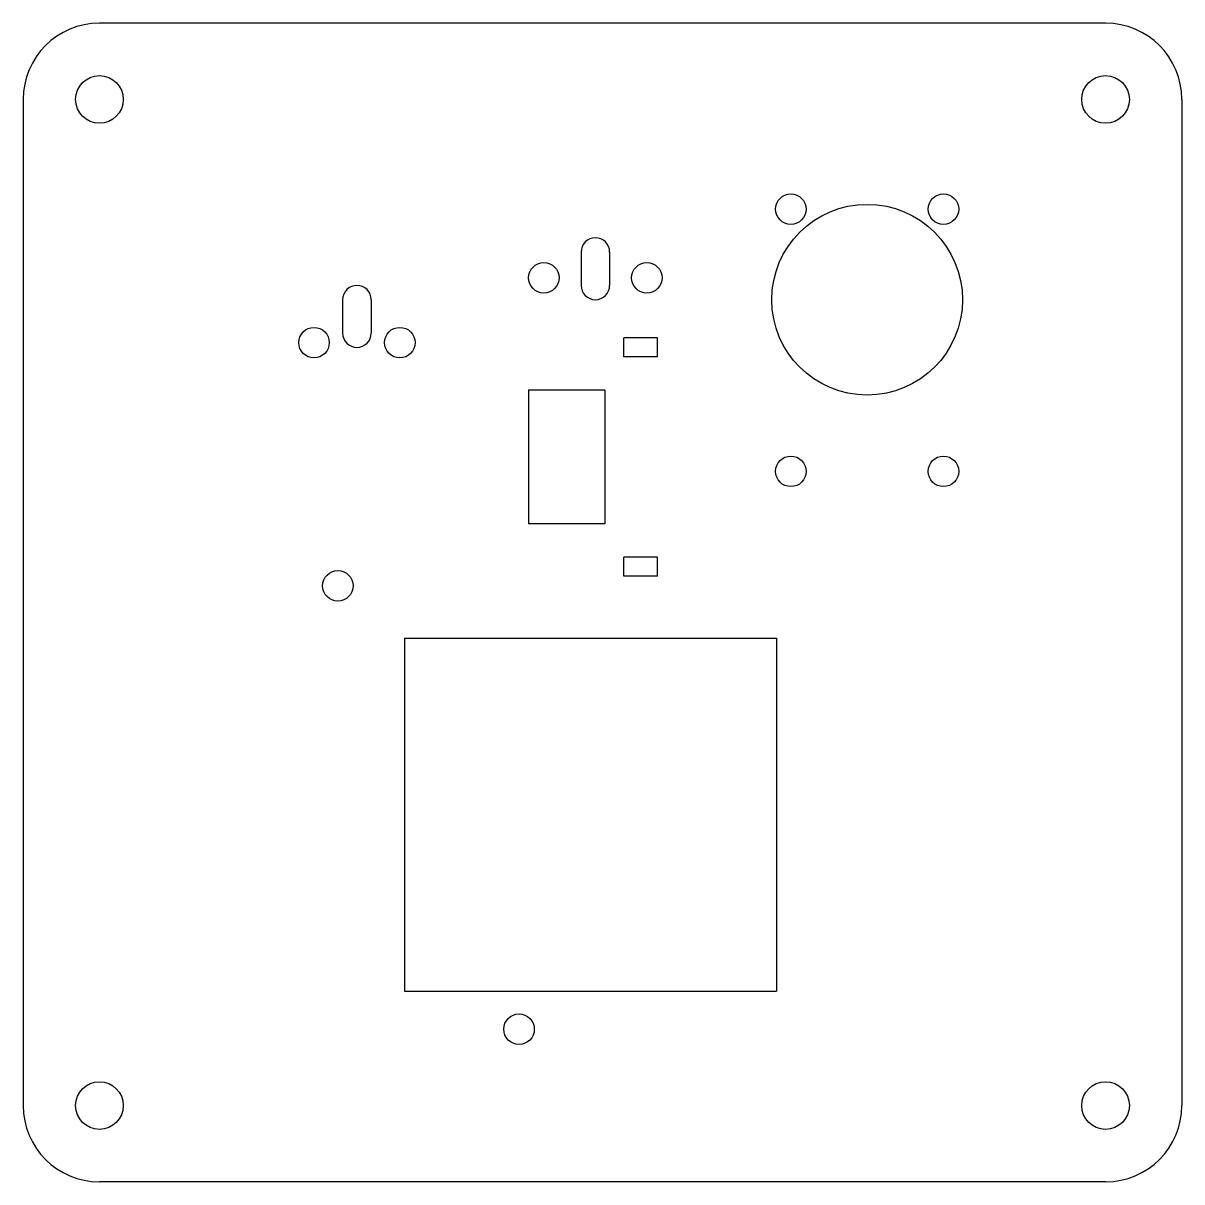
# Model space of a CAD drawing. Extents: x -61 to 61, y -61 to 61.
import ezdxf

# ---------------------------------------------------------------- set-up
doc = ezdxf.new("R2010")
doc.units = 0
doc.header["$MEASUREMENT"] = 0
doc.layers.add('MODELSKETCH_VISIBLE', color=7, linetype='CONTINUOUS')

msp = doc.modelspace()

# ---------------------------------------------------------------- linework, layer by layer
at = {"layer": 'MODELSKETCH_VISIBLE'}
for p, q in [((52.75, 60.75), (-52.75, 60.75)), ((-60.75, 52.75), (-60.75, -52.75)), ((60.75, 52.75), (60.75, -52.75)), ((-2.25, 36.75), (-2.25, 33.25)), ((0.75, 36.75), (0.75, 33.25)), ((-27.25, 31.75), (-27.25, 28.25)), ((-24.25, 31.75), (-24.25, 28.25)), ((5.75, 27.75), (2.25, 27.75)), ((2.25, 25.75), (2.25, 27.75)), ((5.75, 25.75), (5.75, 27.75)), ((5.75, 25.75), (2.25, 25.75)), ((-7.75, 22.25), (-7.75, 8.25)), ((0.25, 22.25), (-7.75, 22.25)), ((0.25, 22.25), (0.25, 8.25)), ((0.25, 8.25), (-7.75, 8.25)), ((5.75, 4.75), (2.25, 4.75)), ((2.25, 2.75), (2.25, 4.75)), ((5.75, 2.75), (5.75, 4.75)), ((5.75, 2.75), (2.25, 2.75)), ((-20.75, -3.75), (-20.75, -40.75)), ((-20.75, -3.75), (18.25, -3.75)), ((18.25, -3.75), (18.25, -40.75)), ((-20.75, -40.75), (18.25, -40.75)), ((52.75, -60.75), (-52.75, -60.75))]:
    msp.add_line(p, q, dxfattribs=at)
for centre, radius in [((-52.75, 52.75), 2.5), ((52.75, 52.75), 2.5), ((19.75, 41.25), 1.6), ((35.75, 41.25), 1.6), ((27.75, 31.75), 10), ((-6.15, 34.05), 1.6), ((4.65, 34.05), 1.6), ((-30.25, 27.25), 1.6), ((-21.25, 27.25), 1.6), ((19.75, 13.75), 1.6), ((35.75, 13.75), 1.6), ((-27.75, 1.75), 1.6), ((-8.75, -44.75), 1.6), ((-52.75, -52.75), 2.5), ((52.75, -52.75), 2.5)]:
    msp.add_circle(centre, radius, dxfattribs=at)
for centre, radius, start, end in [((-52.75, 52.75), 8, 90, 180), ((52.75, 52.75), 8, 0, 90), ((-0.75, 36.75), 1.5, 0, 180), ((-25.75, 31.75), 1.5, 0, 180), ((-0.75, 33.25), 1.5, 180, 0), ((-25.75, 28.25), 1.5, 180, 0), ((-52.75, -52.75), 8, 180, 270), ((52.75, -52.75), 8, 270, 0)]:
    msp.add_arc(centre, radius, start, end, dxfattribs=at)

doc.saveas('drawing.dxf')
